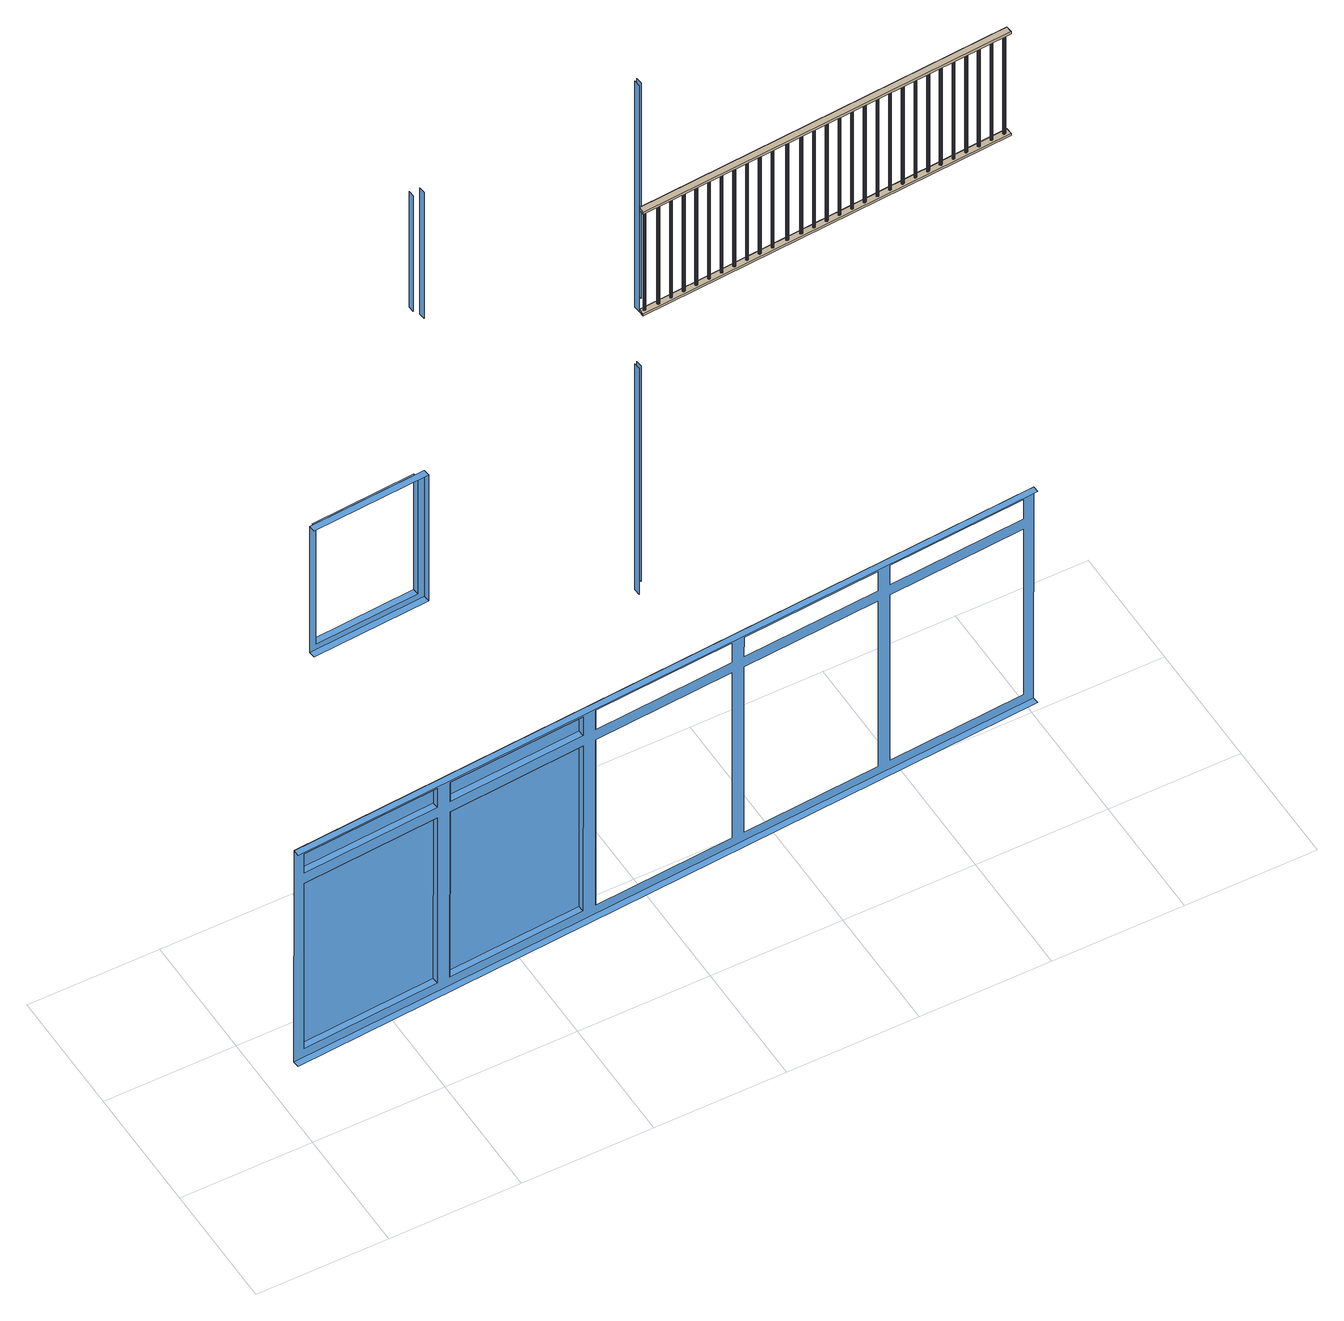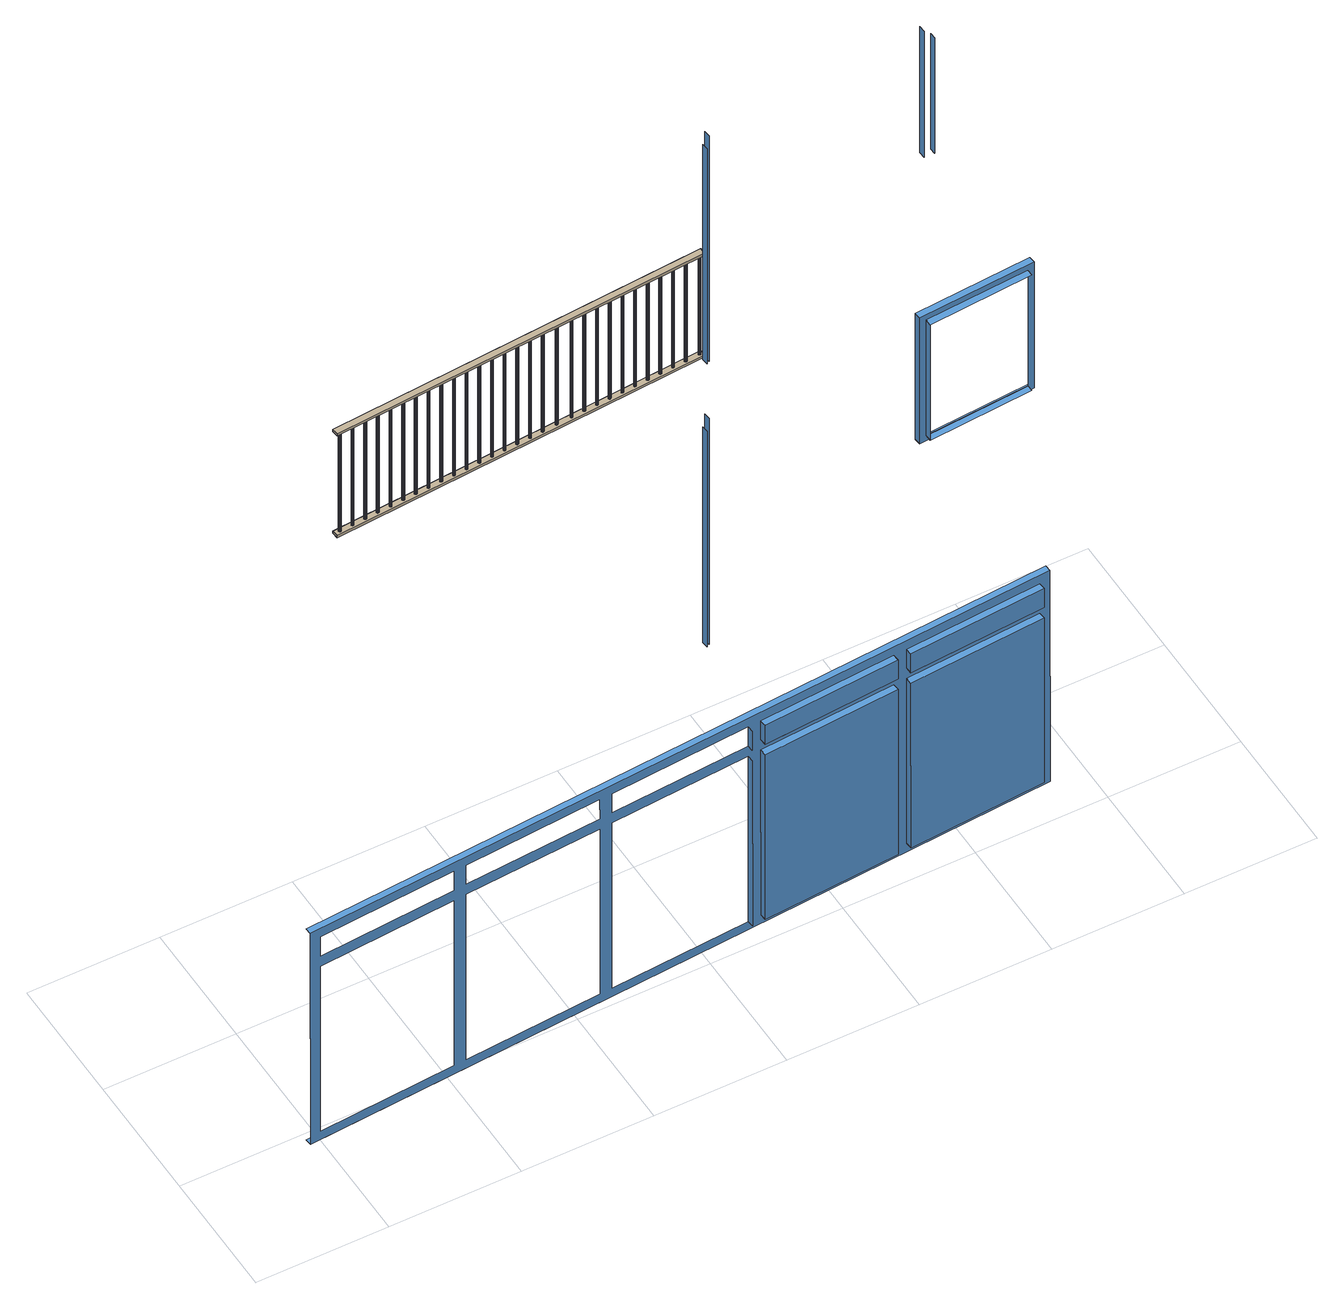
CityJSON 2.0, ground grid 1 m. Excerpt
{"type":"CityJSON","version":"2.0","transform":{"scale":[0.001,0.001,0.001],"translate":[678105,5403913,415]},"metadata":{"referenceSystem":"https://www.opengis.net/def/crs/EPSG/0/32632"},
"CityObjects":{
"building1":{"type":"Building","attributes":{"name":"building","DataAvailable":"Sufficient","opendrive_dynamic":"false","opendrive_name":"building","opendrive_orientation":"none","opendrive_type":"BUILDING","measuredHeight":14.51},"children":["building1-1"],"geometry":[{"type":"MultiSurface","lod":"3","boundaries":[[[0,1,2,3]],[[4,5,6,7]],[[3,2,7,6],[8,9,10,11]],[[12,13,10,9]],[[14,15,8,11]],[[16,17,18,19]],[[20,21,22,23]],[[24,25,26,27]],[[28,29,30,31]],[[16,21,20,17]],[[28,25,24,29]],[[32,33,34,35]],[[15,12,9,8]],[[36,37,38,39]],[[1,4,7,2]],[[21,16,19,22]],[[29,24,27,30]],[[40,41,42,43]],[[44,45,46,47]],[[48,40,43,49]],[[41,50,51,42]],[[52,44,47,53]],[[45,54,55,46]],[[48,50,41,40]],[[45,44,52,54]],[[50,48,49,51]],[[54,52,53,55]],[[56,57,58,59]],[[60,61,62,63]],[[64,65,66,67]],[[68,69,70,71]],[[72,73,74,75]],[[76,77,78,79]],[[80,81,82,83]],[[84,85,86,87]],[[85,84,81,80],[88,89,90,91],[58,92,93,59],[94,95,96,97],[43,42,51,49],[27,26,31,30],[98,99,63,62],[53,47,46,55],[18,23,22,19],[100,101,102,103],[104,105,106,107]]],"semantics":{"surfaces":[{"type":"Window"}],"values":[0,0,0,0,0,0,0,0,0,0,0,0,0,0,0,0,0,0,0,0,0,0,0,0,0,0,0,0,0,0,0,0,0,0,0,0]}}]},
"building1-1":{"type":"BuildingInstallation","attributes":{"@cityeditor:layer":"WallSurface.LoD3","relationToConstruction":"outside"},"parents":["building1"],"geometry":[{"type":"MultiSurface","lod":"3","boundaries":[[[108,109,110,111]],[[112,113,114,115]],[[116,117,118,119]],[[120,121,122,123]],[[124,125,126,127]],[[128,129,130,131]],[[132,133,134,135]],[[136,124,127,137]],[[138,139,140,141]],[[129,142,143,130]],[[144,128,131,145]],[[146,147,148,149]],[[150,151,152,153]],[[154,155,156,157]],[[158,159,160,161]],[[139,162,163,140]],[[162,144,145,163]],[[164,165,166,167]],[[168,112,115,169]],[[170,171,172,173]],[[174,164,167,175]],[[176,174,175,177]],[[178,179,180,181]],[[182,183,184,185]],[[179,186,187,180]],[[188,189,190,191]],[[183,192,193,184]],[[194,195,196,197]],[[198,199,200,201]],[[202,203,204,205]],[[206,207,208,209]],[[203,194,197,204]],[[210,211,212,213]],[[207,214,215,208]],[[216,217,218,219]],[[220,202,205,221]],[[222,188,191,223]],[[189,216,219,190]],[[224,225,226,227]],[[186,228,229,187]],[[230,198,201,231]],[[211,232,233,212]],[[217,234,235,218]],[[236,237,238,239]],[[214,222,223,215]],[[240,241,242,243]],[[244,245,246,247]],[[192,244,247,193]],[[195,248,249,196]],[[250,251,252,253]],[[225,206,209,226]],[[228,182,185,229]],[[254,255,256,257]],[[258,220,221,259]],[[260,261,262,263]],[[199,264,265,200]],[[264,258,259,265]],[[266,267,268,269]],[[69,270,271,272,273]],[[274,275,276,277]],[[278,279,280,281]],[[261,282,283,262]],[[284,254,257,285]],[[164,165,286,287,288,289,290,291,292,293,138,139,162,144,128,129,142,294,136,124,125,295,176,174]],[[171,296,297,172]],[[251,298,299,252]],[[300,301,302,303]],[[234,304,305,235]],[[306,307,308,309]],[[310,311,312,313]],[[314,315,316,317]],[[279,250,253,280]],[[318,319,320,321]],[[304,322,323,305]],[[125,295,324,126]],[[325,326,327,328]],[[241,284,285,242]],[[322,300,303,323]],[[237,116,119,238]],[[307,240,243,308]],[[329,330,331,332]],[[333,334,335,336]],[[330,337,338,331]],[[339,340,341,342]],[[343,344,345,346]],[[337,347,348,338]],[[349,350,351,352]],[[353,354,355,356]],[[357,358,359,360]],[[361,329,332,362]],[[363,364,365,366]],[[354,367,368,355]],[[369,370,371,372]],[[373,374,375,376,377,357,358,378,379,380,381,382,383,384,385,386,387,388,389,390,391,392,393,394]],[[395,396,397,398]],[[399,400,401,402]],[[403,404,405,406]],[[407,363,366,408]],[[396,399,402,397]],[[409,410,411,412]],[[329,330,337,347,343,344,413,353,354,367,274,275,414,415,416,417,418,419,420,421,422,369,370,361]],[[423,424,425,426]],[[427,428,429,430]],[[431,432,433,434]],[[435,336,335,436,437,438,439,440,342,341,441,442,443,444,445,446,447,448,449,450,451,452,453,454]],[[382,383,455,456]],[[457,333,336,435,458]],[[459,460,461,462]],[[350,431,434,351]],[[424,427,430,425]],[[463,423,426,464]],[[428,465,466,429]],[[467,468,437,436]],[[469,470,448,447]],[[471,472,453,452]],[[465,473,474,466]],[[367,274,277,368]],[[475,476,450,449]],[[477,478,479,480]],[[481,482,483,484]],[[404,485,486,405]],[[487,488,489,443,442]],[[490,491,492,493]],[[476,494,451,450]],[[495,469,447,446]],[[496,490,493,497]],[[498,499,500,501]],[[502,503,504,505]],[[506,463,464,507]],[[491,508,509,492]],[[510,506,507,511]],[[415,416,512,513]],[[419,420,514,515]],[[414,415,513,516]],[[418,419,515,517]],[[499,518,519,500]],[[494,471,452,451]],[[520,477,480,521]],[[275,414,516,276]],[[522,510,511,523]],[[524,525,526,527]],[[528,529,530,531]],[[470,475,449,448]],[[532,533,534,535]],[[485,536,537,486]],[[422,369,372,538]],[[468,539,438,437]],[[540,541,542,543,544,545,546,547,548,549,550,551,552,553,554,555,556,557,558,559,560,561,562,563]],[[539,564,439,438]],[[344,413,565,345]],[[566,457,458,435,454]],[[564,567,440,439]],[[568,569,556,555]],[[364,395,398,365]],[[570,403,406,571]],[[370,361,362,371]],[[572,573,574,575]],[[473,496,497,474]],[[334,467,436,335]],[[416,417,576,512]],[[432,407,408,433]],[[488,577,444,443,489]],[[508,502,505,509]],[[578,579,580,581]],[[513,516,276,277,368,355,356,565,345,346,348,338,331,332,362,371,372,538,582,514,515,517,576,512]],[[534,535,479,480,521,519,500,501,504,505,509,492,493,497,474,466,429,430,425,426,464,507,511,523]],[[410,570,571,411]],[[536,349,352,537]],[[460,409,412,461]],[[583,584,585,586]],[[533,522,523,534]],[[518,520,521,519]],[[482,459,462,483]],[[503,498,501,504]],[[478,532,535,479]],[[380,381,587,588]],[[589,590,591,592,593,594,595,596,597,598,599,600,601,602,603,568,569,604,605,606,607,608,609,610]],[[527,611,612,613,614,615,530,531,616,617,618,619,620,621,622,623,624,625,626,627,628,574,575,526]],[[629,455,456,587,588,630,631,359,360,632,633,634,635,636,637,638,639,640,641,642,643,644,645,646]],[[398,365,366,408,433,434,351,352,537,486,405,406,571,411,412,461,462,483,484,585,586,401,402,397]],[[271,267,266,69,270]],[[232,230,231,233]],[[245,647,648,246]],[[159,649,650,160]],[[649,651,652,650]],[[653,654,655,656]],[[113,657,658,114]],[[659,660,661,662]],[[663,146,149,664]],[[155,653,656,156]],[[651,108,111,652]],[[133,665,666,134]],[[315,667,668,316]],[[669,670,671,672,673,674,675,676,677,678,679,680,681,682,683,684,685,686,687,688,689,690,691,692]],[[298,318,321,299]],[[151,168,169,152]],[[117,260,263,118]],[[693,694,695,696]],[[296,278,281,297]],[[665,150,153,666]],[[311,170,173,312]],[[697,698,699,700]],[[667,659,662,668]],[[701,702,703,704]],[[109,663,664,110]],[[660,310,313,661]],[[282,314,317,283]],[[657,158,161,658]],[[685,686,705,706]],[[671,672,707,708]],[[709,710,711,712]],[[684,685,706,713]],[[692,669,714,715]],[[716,717,718,719]],[[720,721,722,723]],[[689,690,724,725]],[[717,726,727,718]],[[728,701,704,729]],[[730,731,732,733]],[[734,735,736,737]],[[738,739,740,741]],[[739,742,743,740]],[[744,745,746,747]],[[669,670,748,714]],[[216,217,234,304,322,300,301,306,307,240,241,284,254,255,325,326,224,225,206,207,214,222,188,189]],[[749,750,751,752]],[[753,744,747,754]],[[755,756,757,758]],[[759,753,754,760]],[[678,679,761,762]],[[731,738,741,732]],[[763,764,765,766]],[[683,684,713,767]],[[756,759,760,757]],[[674,675,768,769]],[[691,692,715,770]],[[679,680,771,761]],[[680,681,772,771]],[[677,678,762,773]],[[735,774,775,736]],[[776,777,778,779]],[[688,689,725,780]],[[686,687,781,705]],[[687,688,780,781]],[[673,674,769,782]],[[690,691,770,724]],[[672,673,782,707]],[[774,783,784,775]],[[676,677,773,785]],[[681,682,786,772]],[[670,671,708,748]],[[675,676,785,768]],[[651,108,109,663,146,147,154,155,653,654,120,121,132,133,665,150,151,168,112,113,657,158,159,649]],[[745,787,788,746]],[[682,683,767,786]],[[789,790,791,792]],[[793,794,795,796]],[[293,138,141,797]],[[147,154,157,148]],[[798,799,800,801]],[[802,803,804,805]],[[806,693,696,807]],[[808,809,810,811]],[[121,132,135,122]],[[286,287,812,813]],[[814,815,816,817]],[[818,819,820,821]],[[822,823,824,825]],[[819,802,805,820]],[[288,289,826,827]],[[290,291,828,829]],[[790,830,831,791]],[[832,793,796,833]],[[809,806,807,810]],[[834,835,836,837]],[[292,293,797,838]],[[756,759,753,744,745,787,734,735,774,783,749,750,839,840,841,709,710,842,716,717,726,763,764,755]],[[830,843,844,831]],[[287,288,827,812]],[[803,798,801,804]],[[845,776,779,846]],[[846,779,778,847,848,849,850,733,732,741,740,743,851,729,704,703,852,853,854,855,856,857,723,722]],[[858,859,860,861]],[[742,862,851,743]],[[863,864,855,854]],[[865,818,821,866]],[[864,867,856,855]],[[799,868,869,800]],[[698,870,871,699]],[[872,873,874,875]],[[876,877,853,852]],[[878,879,880,881]],[[702,876,852,703]],[[882,865,866,883]],[[884,878,881,885]],[[879,886,887,880]],[[888,720,723,857]],[[889,890,891,892]],[[823,893,894,824]],[[895,896,848,847]],[[783,749,752,784]],[[840,841,897,898]],[[777,895,847,778]],[[899,730,733,850]],[[900,899,850,849]],[[890,901,902,891]],[[726,763,766,727]],[[841,709,712,897]],[[839,840,898,903]],[[750,839,903,751]],[[787,734,737,788]],[[896,900,849,848]],[[867,888,857,856]],[[904,872,875,905]],[[906,882,883,907]],[[842,716,719,908]],[[710,842,908,711]],[[764,755,758,765]],[[647,210,213,648]],[[326,224,227,327]],[[316,668,662,661,313,312,173,172,297,281,280,253,252,299,321,320,239,238,119,118,263,262,283,317]],[[255,325,328,256]],[[319,236,239,320]],[[301,306,309,302]],[[248,178,181,249]],[[909,910,911,912]],[[911,912,578,581]],[[721,845,846,722]],[[877,863,854,853]],[[868,884,885,869]],[[913,914,915,916]],[[893,917,918,894]],[[295,176,177,324]],[[294,136,137,919]],[[291,292,838,828]],[[794,808,811,795]],[[920,822,825,921]],[[654,120,123,655]],[[917,789,792,918]],[[843,832,833,844]],[[815,834,837,816]],[[835,920,921,836]],[[315,667,659,660,310,311,170,171,296,278,279,250,251,298,318,319,236,237,116,117,260,261,282,314]],[[165,286,813,166]],[[694,697,700,695]],[[289,290,829,826]],[[142,294,919,143]],[[886,858,861,887]],[[859,889,892,860]],[[901,904,905,902]],[[862,728,729,851]],[[870,814,817,871]],[[873,913,916,874]],[[914,906,907,915]],[[922,923,924,925]],[[926,927,928,929]],[[930,931,932,933]],[[934,935,936,937]],[[938,939,940,941]],[[939,942,943,940]],[[944,945,946,947]],[[948,949,950,951]],[[935,952,953,936]],[[945,954,955,946]],[[956,934,937,957]],[[958,959,960,961]],[[962,963,964,965]],[[954,966,967,955]],[[959,968,969,960]],[[968,970,971,969]],[[931,972,973,932]],[[974,956,957,975]],[[976,958,961,977]],[[949,922,925,950]],[[970,978,979,971]],[[980,981,982,983]],[[923,962,965,924]],[[927,948,951,928]],[[984,985,986,987]],[[988,944,947,989]],[[990,980,983,991]],[[992,993,994,995]],[[996,997,998,999]],[[1000,1001,1002,1003,1004,1005,1006,1007,1008,1009,1010,1011,1012,1013,1014,987,986,1015,1016,1017,1018,1019,1020,1021]],[[1022,1023,1019,1018]],[[985,1024,1015,986]],[[966,938,941,967]],[[1025,974,975,1026]],[[952,988,989,953]],[[1027,996,999,1028]],[[972,976,977,973]],[[981,930,933,982]],[[1029,926,929,1030]],[[942,1029,1030,943]],[[963,1031,1032,964]],[[1031,1025,1026,1032]],[[266,69,273,269]],[[268,267,271,272]],[[273,269,268,272]],[[1033,1034,1012,1011]],[[1035,1036,1037,1038]],[[993,1039,1040,994]],[[1041,1042,1005,1004]],[[1023,1043,1020,1019]],[[1044,1045,1010,1009]],[[1046,1047,1008,1007]],[[1048,1049,1050,1051,1052,1053,1054,1055,1056,1057,1058,1059,1060,1061,1062,1063,1064,1065,1066,1067,1068,1069,1070,1071]],[[1072,1073,1000,1021]],[[1074,1027,1028,1075]],[[1034,1076,1013,1012]],[[978,1077,1078,979]],[[1079,992,995,1080]],[[997,990,991,998]],[[1045,1033,1011,1010]],[[1081,984,987,1014]],[[1036,1074,1075,1037]],[[1024,1082,1016,1015]],[[1039,1035,1038,1040]],[[1083,1079,1080,1084]],[[1077,1083,1084,1078]],[[1068,1069,1085,1086]],[[1048,1049,1087,1088]],[[1063,1064,1089,1090]],[[1091,1092,1093,1094]],[[1095,1096,1097,1098]],[[1099,1100,1101,1102]],[[1060,1061,1103,1104]],[[1067,1068,1086,1105]],[[1062,1063,1090,1106]],[[1059,1060,1104,1107]],[[1108,1109,1110,1111]],[[1112,1113,1114,1115]],[[1082,1116,1017,1016]],[[1117,1118,1119,1120]],[[1058,1059,1107,1121]],[[1122,1123,1124,1125]],[[1066,1067,1105,1126]],[[1061,1062,1106,1103]],[[1127,1128,1129,1130]],[[1070,1071,1131,1132]],[[1071,1048,1088,1131]],[[1133,1112,1115,1134]],[[1135,1046,1007,1006]],[[1136,1137,1138,1139,1140,1141,1142,1143,1144,1145,1146,1147,1148,1149,1150,1151,1152,1153,1154,1155,1156,1157,1158,1159]],[[1113,1160,1161,1114]],[[1100,1162,1163,1101]],[[1109,1164,1165,1110]],[[1166,1091,1094,1167]],[[1164,1168,1169,1165]],[[1076,1081,1014,1013]],[[1162,1170,1171,1163]],[[1170,1095,1098,1171]],[[1128,1133,1134,1129]],[[1123,1172,1173,1124]],[[1174,1175,1003,1002]],[[1116,1022,1018,1017]],[[1073,1176,1001,1000]],[[1177,1178,1179,1180,1181,1182,1183,1184,1185,1186,1187,1188,1189,1190,1191,1192,1193,1194,1195,1196,1197,1198,1199,1200]],[[1096,1166,1167,1097]],[[1047,1044,1009,1008]],[[1175,1041,1004,1003]],[[1042,1135,1006,1005]],[[1176,1174,1002,1001]],[[1043,1072,1021,1020]],[[1172,1127,1130,1173]],[[1160,1099,1102,1161]],[[1201,1202,1203,1204]],[[1205,1206,1207,1208]],[[1209,1210,1211,1212]],[[1144,1145,1213,1214]],[[1141,1142,1215,1216]],[[1217,1218,1219,1220]],[[1221,1222,1223,1224]],[[1147,1148,1225,1226]],[[1149,1150,1227,1228]],[[1206,1209,1212,1207]],[[1229,1230,1231,1232]],[[1233,1229,1232,1234]],[[1159,1136,1235,1236]],[[1237,1238,1239,1240]],[[1241,1242,1243,1244]],[[1139,1140,1245,1246]],[[1053,1054,1247,1248]],[[1249,1250,1251,1252]],[[1253,1254,1255,1256]],[[1148,1149,1228,1225]],[[1168,1117,1120,1169]],[[1073,1176,1174,1175,1041,1042,1135,1046,1047,1044,1045,1033,1034,1076,1081,984,985,1024,1082,1116,1022,1023,1043,1072]],[[1069,1070,1132,1085]],[[1242,1257,1258,1243]],[[1049,1050,1259,1087]],[[1065,1066,1126,1260]],[[1064,1065,1260,1089]],[[1261,1262,1263,1264]],[[1055,1056,1265,1266]],[[1267,1268,1269,1270]],[[1057,1058,1121,1271]],[[1118,1122,1125,1119]],[[1054,1055,1266,1247]],[[1051,1052,1272,1273]],[[1274,1275,1276,1277,1278,1279,1280,1281,1282,1283,1284,1285,1286,1287,1288,1289,1290,1291,1292,1293,1294,1295,1296,1297]],[[1092,1108,1111,1093]],[[1298,1267,1270,1299]],[[1056,1057,1271,1265]],[[1050,1051,1273,1259]],[[1230,1300,1301,1231]],[[1154,1155,1302,1303]],[[1304,1298,1299,1305]],[[1218,1249,1252,1219]],[[1262,1306,1307,1263]],[[1156,1157,1308,1309]],[[1257,1304,1305,1258]],[[1052,1053,1248,1272]],[[1153,1154,1303,1310]],[[1268,1311,1312,1269]],[[1306,1313,1314,1307]],[[1250,1233,1234,1251]],[[1311,1261,1264,1312]],[[1157,1158,1315,1308]],[[1155,1156,1309,1302]],[[1313,1205,1208,1314]],[[1300,1241,1244,1301]],[[1210,1217,1220,1211]],[[1142,1143,1316,1215]],[[1254,1317,1318,1255]],[[1158,1159,1236,1315]],[[1317,1319,1320,1318]],[[1146,1147,1226,1321]],[[1140,1141,1216,1245]],[[1136,1137,1322,1235]],[[1323,1221,1224,1324]],[[1138,1139,1246,1325]],[[1202,1326,1327,1203]],[[1328,1329,1330,1331]],[[1151,1152,1332,1333]],[[1238,1334,1335,1239]],[[1239,1335,1336,1337,1338,1339,1340,1341,1342,1343,1344,1324,1224,1223,1204,1203,1327,1256,1255,1318,1320,1331,1330,1240]],[[1326,1253,1256,1327]],[[1152,1153,1310,1332]],[[1137,1138,1325,1322]],[[1150,1151,1333,1227]],[[1145,1146,1321,1213]],[[1285,1286,1345,1346]],[[1347,1348,1339,1338]],[[1287,1288,1349,1350]],[[1283,1284,1351,1352]],[[1348,1353,1340,1339]],[[1354,1355,1337,1336]],[[1286,1287,1350,1345]],[[1353,1356,1341,1340]],[[1355,1347,1338,1337]],[[1291,1292,1357,1358]],[[1319,1328,1331,1320]],[[1279,1280,1359,1360]],[[1290,1291,1358,1361]],[[1143,1144,1214,1316]],[[1294,1295,1362,1363]],[[1296,1297,1364,1365]],[[1288,1289,1366,1349]],[[1367,1368,1344,1343]],[[1293,1294,1363,1369]],[[1289,1290,1361,1366]],[[1222,1201,1204,1223]],[[1292,1293,1369,1357]],[[1297,1274,1370,1364]],[[1368,1323,1324,1344]],[[1329,1237,1240,1330]],[[1192,1193,1371,1372]],[[1280,1281,1373,1359]],[[1356,1374,1342,1341]],[[1197,1198,1375,1376]],[[1186,1187,1377,1378]],[[1277,1278,1379,1380]],[[1284,1285,1346,1351]],[[1200,1177,1381,1382]],[[1177,1178,1383,1381]],[[968,970,978,1077,1083,1079,992,993,1039,1035,1036,1074,1027,996,997,990,980,981,930,931,972,976,958,959]],[[1276,1277,1380,1384]],[[1275,1276,1384,1385]],[[1295,1296,1365,1362]],[[1374,1367,1343,1342]],[[1193,1194,1386,1371]],[[1179,1180,1387,1388]],[[1334,1354,1336,1335]],[[1274,1275,1385,1370]],[[1196,1197,1376,1389]],[[1188,1189,1390,1391]],[[1195,1196,1389,1392]],[[1194,1195,1392,1386]],[[1281,1282,1393,1373]],[[1191,1192,1372,1394]],[[1199,1200,1382,1395]],[[1185,1186,1378,1396]],[[1182,1183,1397,1398]],[[1187,1188,1391,1377]],[[1278,1279,1360,1379]],[[1181,1182,1398,1399]],[[1198,1199,1395,1375]],[[1189,1190,1400,1390]],[[1282,1283,1352,1393]],[[1190,1191,1394,1400]],[[1183,1184,1401,1397]],[[1180,1181,1399,1387]],[[1184,1185,1396,1401]],[[1170,1095,1096,1166,1091,1092,1108,1109,1164,1168,1117,1118,1122,1123,1172,1127,1128,1133,1112,1113,1160,1099,1100,1162]],[[1178,1179,1388,1383]],[[420,421,582,514]],[[417,418,517,576]],[[421,422,538,582]],[[577,1402,445,444]],[[472,566,454,453]],[[567,339,342,440]],[[340,1403,441,341]],[[1403,487,442,441]],[[413,353,356,565]],[[389,390,641,642]],[[377,357,360,632]],[[374,375,634,635]],[[605,606,559,558]],[[383,384,629,455]],[[386,387,644,645]],[[358,378,631,359]],[[392,393,638,639]],[[381,382,456,587]],[[910,580,581,911]],[[496,490,491,508,502,503,498,499,518,520,477,478,532,533,522,510,506,463,423,424,427,428,465,473]],[[1404,1405,622,623]],[[1406,1407,620,621]],[[1408,1404,623,624]],[[388,389,642,643]],[[595,596,547,546]],[[1409,1410,625,626]],[[1411,1409,626,627]],[[573,1412,628,574]],[[1407,1413,619,620]],[[1405,1406,621,622]],[[1412,1411,627,628]],[[1410,1408,624,625]],[[598,599,550,549]],[[607,608,561,560]],[[569,604,557,556]],[[1414,1415,613,614]],[[608,609,562,561]],[[600,601,1416,552,551]],[[1417,524,527,611]],[[593,594,545,544]],[[610,589,1418,540,563]],[[1413,1419,618,619]],[[603,568,555,554]],[[601,602,553,552,1416]],[[1420,1421,616,617]],[[604,605,558,557]],[[599,600,551,550]],[[1422,1414,614,615]],[[525,572,575,526]],[[1423,1417,611,612]],[[529,1422,615,530]],[[1421,528,531,616]],[[1419,1420,617,618]],[[1415,1423,612,613]],[[596,597,548,547]],[[378,379,630,631]],[[384,385,646,629]],[[589,590,541,540,1418]],[[602,603,554,553]],[[387,388,643,644]],[[400,583,586,401]],[[376,377,632,633]],[[373,374,635,636]],[[394,373,636,637]],[[379,380,588,630]],[[606,607,560,559]],[[393,394,637,638]],[[390,391,640,641]],[[591,592,543,542]],[[597,598,549,548]],[[375,376,633,634]],[[594,595,546,545]],[[391,392,639,640]],[[584,481,484,585]],[[1402,495,446,445]],[[609,610,563,562]],[[590,591,542,541]],[[385,386,645,646]],[[592,593,544,543]],[[347,343,346,348]],[[1406,1407,1413,1419,1420,1421,528,529,1422,1414,1415,1423,1417,524,525,572,573,1412,1411,1409,1410,1408,1404,1405]],[[909,579,578,912]],[[1424,1425,1426,1427]],[[1428,1429,1430,1431]],[[1425,1432,1433,1426]],[[1434,1428,1431,1435]],[[1436,1437,1438,1439]],[[1432,1440,1441,1433]],[[1442,1443,1444,1445]],[[1443,1424,1427,1444]],[[1446,1447,1448,1449]],[[1450,1451,1452,1453]],[[1454,1442,1445,1455]],[[1456,1457,1458,1459]],[[1460,1461,1462,1463]],[[1451,1436,1439,1452]],[[1461,1446,1449,1462]],[[1464,1434,1435,1465]],[[1437,1466,1467,1438]],[[1429,1450,1453,1430]],[[1466,1468,1469,1467]],[[1457,1454,1455,1458]],[[1470,1456,1459,1471]],[[1468,1470,1471,1469]],[[1440,1460,1463,1441]],[[1447,1464,1465,1448]],[[1472,1473,1474,1475]],[[1476,1477,1478,1479]],[[1480,1481,1482,1483]],[[1484,1485,1486,1487]],[[1488,1489,1490,1491]],[[1492,1493,1494,1495]],[[1481,1484,1487,1482]],[[1496,1497,1498,1499]],[[1473,1500,1501,1474]],[[1477,1496,1499,1478]],[[1502,1503,1504,1505]],[[1497,1506,1507,1498]],[[1508,1509,1510,1511]],[[1512,1508,1511,1513]],[[1514,1502,1505,1515]],[[1503,1476,1479,1504]],[[1509,1472,1475,1510]],[[1506,1480,1483,1507]],[[1485,1512,1513,1486]],[[1489,1514,1515,1490]],[[1516,1488,1491,1517]],[[1493,1518,1519,1494]],[[1500,1492,1495,1501]],[[1518,1516,1517,1519]]]}]}
},
"vertices":[
[388,648,4714],[1286,711,4714],[1282,761,4714],[384,698,4714],[1286,711,5914],[388,648,5914],[384,698,5914],[1282,761,5914],[1232,757,5864],[1232,757,4764],[434,701,4764],[434,701,5864],[1229,807,4764],[431,751,4764],[431,751,5864],[1229,807,5864],[1381,818,971],[333,743,970],[337,693,970],[1384,768,971],[334,743,2540],[1382,818,2541],[1385,768,2541],[338,693,2540],[1382,818,2641],[335,743,2640],[338,693,2640],[1385,768,2641],[335,743,2820],[1382,818,2821],[1386,768,2821],[338,693,2820],[1195,805,8574],[1195,805,7474],[1198,755,7474],[1198,755,8574],[1252,708,7424],[1252,708,8624],[1248,758,8624],[1248,758,7424],[1480,825,971],[1481,825,2541],[1485,775,2541],[1484,775,971],[1482,825,2641],[1482,825,2821],[1485,775,2821],[1485,775,2641],[2528,901,972],[2531,851,972],[2529,901,2542],[2532,851,2542],[2529,901,2642],[2532,851,2642],[2529,901,2822],[2533,851,2822],[2627,908,972],[2629,908,2542],[2632,858,2542],[2631,858,972],[2629,908,2642],[2629,908,2822],[2632,858,2822],[2632,858,2642],[2942,830,5941],[2942,830,3791],[2938,880,3791],[2938,880,5941],[2942,830,8634],[2942,830,6484],[2939,880,6484],[2939,880,8634],[2985,933,3841],[2985,933,5891],[2988,884,5891],[2988,884,3841],[2985,933,6534],[2985,933,8584],[2989,884,8584],[2989,884,6534],[6073,1105,895],[257,687,890],[261,637,890],[6077,1055,895],[259,687,2900],[6075,1105,2905],[6078,1056,2905],[262,637,2900],[4848,1017,2824],[4848,1017,2644],[3800,942,2643],[3801,942,2823],[3701,935,2543],[3699,935,973],[4947,1024,2544],[5995,1100,2545],[5994,1100,974],[4946,1024,974],[3701,935,2823],[3701,935,2643],[5995,1100,2825],[5995,1100,2645],[4947,1024,2644],[4948,1024,2824],[3800,942,2543],[4848,1017,2544],[4847,1017,974],[3799,942,973],
[4593,921,6503],[4594,919,6503],[4594,919,7452],[4593,921,7452],[4601,933,6503],[4598,933,6503],[4598,933,7452],[4601,933,7452],[4801,930,6503],[4804,930,6503],[4804,930,7460],[4801,930,7460],[4609,920,6503],[4610,923,6503],[4610,923,7452],[4609,920,7452],[4299,911,6503],[4297,910,6503],[4297,910,7452],[4299,911,7452],[4309,908,6503],[4308,909,6503],[4308,909,7452],[4309,908,7452],[4610,925,6503],[4609,927,6503],[4609,927,7452],[4610,925,7452],[4301,912,6503],[4301,912,7452],[4310,899,6503],[4311,901,6503],[4311,901,7452],[4310,899,7452],[4306,911,6503],[4306,911,7452],[4310,906,6503],[4310,906,7452],[4597,916,6503],[4600,916,6503],[4600,916,7452],[4597,916,7452],[4607,931,6503],[4605,932,6503],[4605,932,7452],[4607,931,7452],[4602,916,6503],[4604,916,6503],[4604,916,7452],[4602,916,7452],[4595,930,6503],[4593,928,6503],[4593,928,7452],[4595,930,7452],[4311,903,6503],[4311,903,7452],[4293,902,6503],[4294,900,6503],[4294,900,7452],[4293,902,7452],[4603,933,6503],[4603,933,7452],[4800,947,6503],[4798,947,6503],[4798,947,7460],[4800,947,7460],[4293,904,6503],[4293,904,7452],[4294,907,6503],[4294,907,7452],[4194,897,6503],[4193,895,6503],[4193,895,7452],[4194,897,7452],[4196,889,6503],[4198,888,6503],[4198,888,7452],[4196,889,7452],[4194,893,6503],[4194,893,7452],[4709,928,6503],[4710,930,6503],[4710,930,7452],[4709,928,7452],[4201,887,6503],[4201,887,7452],[4197,903,6503],[4196,901,6503],[4196,901,7452],[4197,903,7452],[4211,898,6503],[4209,901,6503],[4209,901,7452],[4211,898,7452],[4202,904,6503],[4199,904,6503],[4199,904,7452],[4202,904,7452],[4702,923,6503],[4704,923,6503],[4704,923,7452],[4702,923,7452],[4209,890,6503],[4210,892,6503],[4210,892,7452],[4209,890,7452],[4706,924,6503],[4706,924,7452],[4710,932,6503],[4709,934,6503],[4709,934,7452],[4710,932,7452],[4204,904,6503],[4204,904,7452],[4708,926,6503],[4708,926,7452],[4697,924,6503],[4699,923,6503],[4699,923,7452],[4697,924,7452],[4195,891,6503],[4195,891,7452],[4211,896,6503],[4211,896,7452],[4211,894,6503],[4211,894,7452],[4708,936,6503],[4708,936,7452],[4797,931,6503],[4799,930,6503],[4799,930,7460],[4797,931,7460],[4694,937,6503],[4693,935,6503],[4693,935,7452],[4694,937,7452],[4203,887,6503],[4205,887,6503],[4205,887,7452],[4203,887,7452],[4194,899,6503],[4194,899,7452],[4792,940,6503],[4792,938,6503],[4792,938,7460],[4792,940,7460],[4692,931,6503],[4693,929,6503],[4693,929,7452],[4692,931,7452],[4206,904,6503],[4206,904,7452],[4806,931,6503],[4807,933,6503],[4807,933,7460],[4806,931,7460],[4208,902,6503],[4208,902,7452],[2946,780,6484],[5838,988,6484],[5838,988,6505],[2946,780,6505],[2976,833,6484],[5835,1038,6484],[5835,1038,6505],[2942,830,6505],[5690,1007,6503],[5690,1005,6503],[5690,1005,7452],[5690,1007,7452],[4794,944,6503],[4793,942,6503],[4793,942,7460],[4794,944,7460],[4809,935,6503],[4809,935,7460],[4692,933,6503],[4692,933,7452],[4295,898,6503],[4296,896,6503],[4298,895,6503],[4300,894,6503],[4303,894,6503],[4305,894,6503],[4307,896,6503],[4309,897,6503],[4304,911,6503],[4295,909,6503],[4796,946,6503],[4796,946,7460],[4792,936,6503],[4792,936,7460],[4703,940,6503],[4700,940,6503],[4700,940,7452],[4703,940,7452],[4707,938,6503],[4707,938,7452],[4698,940,6503],[4696,939,6503],[4696,939,7452],[4698,940,7452],[4804,947,6503],[4802,947,6503],[4802,947,7460],[4804,947,7460],[4809,937,6503],[4809,939,6503],[4809,939,7460],[4809,937,7460],[4793,934,6503],[4795,932,6503],[4795,932,7460],[4793,934,7460],[4705,939,6503],[4705,939,7452],[4295,909,7452],[4694,927,6503],[4695,925,6503],[4695,925,7452],[4694,927,7452],[5707,1004,6503],[5707,1006,6503],[5707,1006,7452],[5707,1004,7452],[5790,1007,6503],[5791,1005,6503],[5791,1005,7458],[5790,1007,7458],[5706,1008,6503],[5706,1008,7452],[5803,1003,6503],[5805,1005,6503],[5805,1005,7458],[5803,1003,7458],[5702,1011,6503],[5700,1012,6503],[5700,1012,7452],[5702,1011,7452],[5704,1010,6503],[5704,1010,7452],[5598,1005,6503],[5596,1004,6503],[5596,1004,7452],[5598,1005,7452],[5695,1011,6503],[5693,1010,6503],[5693,1010,7452],[5695,1011,7452],[5298,966,6503],[5300,966,6503],[5300,966,7452],[5298,966,7452],[5707,1002,6503],[5707,1002,7452],[5590,998,6503],[5590,995,6503],[5590,995,7452],[5590,998,7452],[5692,1009,6503],[5692,1009,7452],[5705,997,6503],[5706,999,6503],[5706,999,7452],[5705,997,7452],[5291,974,6503],[5291,972,6503],[5292,970,6503],[5294,968,6503],[5296,967,6503],[5302,966,6503],[5304,967,6503],[5306,969,6503],[5307,971,6503],[5308,973,6503],[5308,975,6503],[5308,977,6503],[5307,979,6503],[5305,981,6503],[5303,982,6503],[5301,983,6503],[5299,983,6503],[5296,983,6503],[5294,982,6503],[5293,980,6503],[5291,978,6503],[5291,976,6503],[5590,993,6503],[5591,991,6503],[5591,991,7452],[5590,993,7452],[5593,989,6503],[5595,988,6503],[5595,988,7452],[5593,989,7452],[5606,1001,6503],[5604,1003,6503],[5604,1003,7452],[5606,1001,7452],[5591,1000,6503],[5591,1000,7452],[5607,994,6503],[5607,997,6503],[5607,997,7452],[5607,994,7452],[5698,1012,6503],[5690,1003,6503],[5690,1000,6503],[5691,998,6503],[5693,997,6503],[5694,995,6503],[5697,995,6503],[5699,994,6503],[5701,995,6503],[5703,996,6503],[5199,976,6503],[5197,976,6503],[5197,976,7452],[5199,976,7452],[5195,975,6503],[5193,973,6503],[5193,973,7452],[5195,975,7452],[5594,1003,6503],[5592,1002,6503],[5592,1002,7452],[5594,1003,7452],[5789,1010,7458],[5792,1004,7458],[5794,1002,7458],[5796,1002,7458],[5799,1002,7458],[5801,1002,7458],[5806,1007,7458],[5807,1009,7458],[5807,1011,7458],[5806,1013,7458],[5805,1015,7458],[5804,1017,7458],[5802,1018,7458],[5800,1019,7458],[5797,1019,7458],[5795,1019,7458],[5793,1018,7458],[5791,1016,7458],[5790,1014,7458],[5789,1012,7458],[5308,975,7452],[5308,973,7452],[5789,1010,6503],[5789,1010,7452],[5605,990,6503],[5607,992,6503],[5607,992,7452],[5605,990,7452],[5201,976,6503],[5201,976,7452],[5192,971,6503],[5192,971,7452],[5792,1004,6503],[5794,1002,6503],[5802,1018,6503],[5800,1019,6503],[5791,1016,6503],[5790,1014,6503],[5191,969,6503],[5191,969,7452],[5797,1019,6503],[5795,1019,6503],[5208,963,6503],[5208,966,6503],[5208,966,7452],[5208,963,7452],[5601,988,6503],[5604,989,6503],[5604,989,7452],[5601,988,7452],[5602,1004,6503],[5602,1004,7452],[5807,1009,6503],[5807,1011,6503],[5807,1011,7452],[5191,964,6503],[5192,962,6503],[5192,962,7452],[5191,964,7452],[5793,1018,6503],[5804,1017,6503],[5191,967,6503],[5191,967,7452],[5200,959,6503],[5203,959,6503],[5203,959,7452],[5200,959,7452],[5196,959,6503],[5198,959,6503],[5198,959,7452],[5196,959,7452],[5203,975,6503],[5203,975,7452],[5194,961,6503],[5194,961,7452],[5205,974,6503],[5205,974,7452],[5691,998,7452],[5690,1000,7452],[5699,994,7452],[5697,995,7452],[5690,1003,7452],[5694,995,7452],[5205,960,6503],[5205,960,7452],[5206,962,6503],[5206,962,7452],[5207,972,6503],[5207,972,7452],[5391,979,6503],[5392,977,6503],[5392,977,7452],[5391,979,7452],[5398,990,6503],[5396,990,6503],[5396,990,7452],[5398,990,7452],[5208,968,6503],[5208,970,6503],[5208,970,7452],[5208,968,7452],[5600,1005,6503],[5600,1005,7452],[5703,996,7452],[5796,1002,6503],[5508,989,7460],[5507,992,7460],[5506,994,7460],[5505,995,7460],[5503,997,7460],[5501,997,7460],[5498,998,7460],[5496,997,7460],[5494,996,7460],[5492,995,7460],[5491,993,7460],[5490,991,7460],[5490,988,7460],[5491,986,7460],[5492,984,7460],[5493,982,7460],[5495,981,7460],[5497,980,7460],[5499,980,7460],[5502,981,7460],[5504,982,7460],[5505,983,7460],[5507,985,7460],[5507,987,7460],[5799,1002,6503],[5698,1012,7452],[5789,1012,6503],[5801,1002,6503],[5493,982,6503],[5495,981,6503],[5607,999,6503],[5607,999,7452],[5393,975,6503],[5395,974,6503],[5395,974,7452],[5393,975,7452],[5693,997,7452],[5806,1013,6503],[5838,988,7473],[5838,988,7452],[5835,1038,7452],[5835,1038,7473],[5701,995,7452],[5597,987,6503],[5599,987,6503],[5599,987,7452],[5597,987,7452],[5307,971,7452],[5306,969,7452],[5508,989,6503],[5507,992,6503],[5506,994,6503],[5505,995,6503],[5503,997,6503],[5501,997,6503],[5498,998,6503],[5496,997,6503],[5494,996,6503],[5492,995,6503],[5491,993,6503],[5490,991,6503],[5490,988,6503],[5491,986,6503],[5492,984,6503],[5497,980,6503],[5499,980,6503],[5502,981,6503],[5504,982,6503],[5505,983,6503],[5507,985,6503],[5507,987,6503],[5390,981,7452],[5390,983,7452],[5391,986,7452],[5392,987,7452],[5394,989,7452],[5401,990,7452],[5403,990,7452],[5405,988,7452],[5406,987,7452],[5407,985,7452],[5408,982,7452],[5408,980,7452],[5407,978,7452],[5406,976,7452],[5404,974,7452],[5402,973,7452],[5400,973,7452],[5397,973,7452],[5308,977,7452],[5304,967,7452],[5302,966,7452],[5296,967,7452],[5294,968,7452],[5292,970,7452],[5291,972,7452],[5291,974,7452],[5291,976,7452],[5291,978,7452],[5293,980,7452],[5294,982,7452],[5296,983,7452],[5299,983,7452],[5301,983,7452],[5303,982,7452],[5305,981,7452],[5307,979,7452],[4207,888,6503],[4207,888,7452],[4593,926,6503],[4593,926,7452],[4592,924,6503],[4592,924,7452],[4606,917,6503],[4608,919,6503],[4608,919,7452],[4606,917,7452],[4596,932,6503],[4596,932,7452],[4808,944,6503],[4806,945,6503],[4806,945,7460],[4808,944,7460],[4595,918,6503],[4595,918,7452],[4608,929,6503],[4608,929,7452],[4809,942,6503],[4809,942,7460],[4393,909,6503],[4393,907,6503],[4394,905,6503],[4396,903,6503],[4398,902,6503],[4400,901,6503],[4402,901,6503],[4405,902,6503],[4407,903,6503],[4408,904,6503],[4410,906,6503],[4410,908,6503],[4410,911,6503],[4410,913,6503],[4409,915,6503],[4407,917,6503],[4406,918,6503],[4403,919,6503],[4401,919,6503],[4399,918,6503],[4397,917,6503],[4395,916,6503],[4394,914,6503],[4393,912,6503],[4897,938,6503],[4899,937,6503],[4899,937,7452],[4897,938,7452],[4901,937,6503],[4903,938,6503],[4903,938,7452],[4901,937,7452],[5107,965,6503],[5106,967,6503],[5106,967,7458],[5107,965,7458],[4403,919,7452],[4406,918,7452],[4396,903,7452],[4394,905,7452],[4994,946,6503],[4996,945,6503],[4996,945,7452],[4994,946,7452],[4407,917,7452],[4393,909,7452],[4393,912,7452],[5001,944,6503],[5003,945,6503],[5003,945,7452],[5001,944,7452],[5092,964,6503],[5091,962,6503],[5091,962,7458],[5092,964,7458],[4395,916,7452],[4397,917,7452],[5005,946,6503],[5005,946,7452],[5108,963,6503],[5108,963,7458],[5103,952,6503],[5105,953,6503],[5105,953,7458],[5103,952,7458],[5000,962,6503],[4997,961,6503],[4997,961,7452],[5000,962,7452],[5107,954,6503],[5108,956,6503],[5108,956,7458],[5107,954,7458],[5109,958,6503],[5109,958,7458],[5006,960,6503],[5004,961,6503],[5004,961,7452],[5006,960,7452],[4393,907,7452],[4992,957,6503],[4992,955,6503],[4992,955,7452],[4992,957,7452],[5007,958,6503],[5007,958,7452],[5009,951,6503],[5009,954,6503],[5009,954,7452],[5009,951,7452],[5008,956,6503],[5008,956,7452],[4410,906,7452],[4408,904,7452],[5007,947,6503],[5008,949,6503],[5008,949,7452],[5007,947,7452],[4409,915,7452],[4402,901,7452],[4400,901,7452],[4394,914,7452],[4410,908,7452],[4410,911,7452],[4407,903,7452],[4995,960,6503],[4995,960,7452],[5092,957,6503],[5093,955,6503],[5093,955,7458],[5092,957,7458],[4399,918,7452],[4401,919,7452],[4398,902,7452],[4993,959,6503],[4993,959,7452],[4405,902,7452],[4410,913,7452],[5002,962,6503],[5002,962,7452],[4900,955,6503],[4898,954,6503],[4898,954,7452],[4900,955,7452],[4892,947,6503],[4892,945,6503],[4892,945,7452],[4892,947,7452],[4309,897,7452],[4495,923,6503],[4494,921,6503],[4494,921,7452],[4495,923,7452],[4499,925,6503],[4496,924,6503],[4496,924,7452],[4499,925,7452],[4895,939,6503],[4895,939,7452],[4892,943,6503],[4893,941,6503],[4893,941,7452],[4892,943,7452],[4296,896,7452],[4295,898,7452],[4907,940,6503],[4908,942,6503],[4908,942,7452],[4907,940,7452],[4503,926,6503],[4501,926,6503],[4501,926,7452],[4503,926,7452],[4908,951,6503],[4906,952,6503],[4906,952,7452],[4908,951,7452],[4300,894,7452],[4298,895,7452],[4305,894,7452],[4303,894,7452],[4895,953,6503],[4895,953,7452],[4892,950,6503],[4892,950,7452],[4909,944,6503],[4909,946,6503],[4909,946,7452],[4909,944,7452],[4307,896,7452],[4991,952,6503],[4992,950,6503],[4993,948,6503],[4998,944,6503],[4894,952,6503],[4894,952,7452],[5091,960,6503],[5091,960,7458],[5094,954,7458],[5096,952,7458],[5098,952,7458],[5101,951,7458],[5109,961,7458],[5104,968,7458],[5102,969,7458],[5099,969,7458],[5097,968,7458],[5095,967,7458],[5093,966,7458],[4498,909,6503],[4500,908,6503],[4500,908,7452],[4498,909,7452],[5109,961,6503],[5099,969,6503],[5097,968,6503],[4505,925,6503],[4505,925,7452],[5095,967,6503],[4493,919,6503],[4493,919,7452],[4905,939,6503],[4905,939,7452],[4509,913,6503],[4510,915,6503],[4510,915,7452],[4509,913,7452],[5104,968,6503],[5102,969,6503],[4493,914,6503],[4494,912,6503],[4494,912,7452],[4493,914,7452],[4507,924,6503],[4507,924,7452],[4493,916,6503],[4493,916,7452],[4496,910,6503],[4496,910,7452],[5093,966,6503],[4502,908,6503],[4504,909,6503],[4504,909,7452],[4502,908,7452],[4904,954,6503],[4904,954,7452],[5094,954,6503],[5096,952,6503],[4993,948,7452],[4992,950,7452],[5101,951,6503],[5098,952,6503],[4506,910,6503],[4506,910,7452],[4991,952,7452],[4508,911,6503],[4508,911,7452],[4509,922,6503],[4509,922,7452],[4998,944,7452],[2946,780,7452],[2942,830,7452],[2942,830,7473],[2946,780,7473],[4510,918,6503],[4510,920,6503],[4510,920,7452],[4510,918,7452],[4902,954,6503],[4902,954,7452],[4304,911,7452],[4909,949,6503],[4909,949,7452],[3086,813,6503],[3087,815,6503],[3087,815,7452],[3086,813,7452],[3081,806,6503],[3083,807,6503],[3083,807,7452],[3081,806,7452],[3577,842,6503],[3579,842,6503],[3579,842,7452],[3577,842,7452],[3075,823,6503],[3073,822,6503],[3073,822,7452],[3075,823,7452],[3072,808,6503],[3074,807,6503],[3074,807,7452],[3072,808,7452],[3076,806,6503],[3076,806,7452],[3069,816,6503],[3069,814,6503],[3069,814,7452],[3069,816,7452],[3084,809,6503],[3086,811,6503],[3086,811,7452],[3084,809,7452],[3071,821,6503],[3071,821,7452],[3069,812,6503],[3069,812,7452],[3077,824,6503],[3077,824,7452],[3584,847,6503],[3585,849,6503],[3585,849,7452],[3584,847,7452],[3086,818,6503],[3085,820,6503],[3085,820,7452],[3086,818,7452],[3071,810,6503],[3071,810,7452],[3585,851,6503],[3585,851,7452],[3585,853,6503],[3585,853,7452],[3581,843,6503],[3581,843,7452],[3079,823,6503],[3079,823,7452],[3583,845,6503],[3583,845,7452],[3584,856,6503],[3584,856,7452],[3573,843,6503],[3575,842,6503],[3575,842,7452],[3573,843,7452],[3671,851,6503],[3672,850,6503],[3672,850,7460],[3671,851,7460],[3070,819,6503],[3070,819,7452],[3571,844,6503],[3571,844,7452],[3576,859,6503],[3574,859,6503],[3574,859,7452],[3576,859,7452],[3568,848,6503],[3569,846,6503],[3569,846,7452],[3568,848,7452],[3685,858,7460],[3685,861,7460],[3684,863,7460],[3682,864,7460],[3680,866,7460],[3678,866,7460],[3676,867,7460],[3673,866,7460],[3671,865,7460],[3670,864,7460],[3668,862,7460],[3668,859,7460],[3667,857,7460],[3668,855,7460],[3669,853,7460],[3675,849,7460],[3677,849,7460],[3679,849,7460],[3681,851,7460],[3683,852,7460],[3684,854,7460],[3685,856,7460],[3681,851,6503],[3683,852,6503],[3675,849,6503],[3082,823,6503],[3082,823,7452],[3568,850,6503],[3568,850,7452],[3078,806,6503],[3078,806,7452],[3084,821,6503],[3084,821,7452],[3668,859,6503],[3667,857,6503],[3570,856,6503],[3569,854,6503],[3569,854,7452],[3570,856,7452],[3572,858,6503],[3572,858,7452],[3680,866,6503],[3678,866,6503],[3684,854,6503],[3670,864,6503],[3668,862,6503],[3673,866,6503],[3671,865,6503],[3169,821,6503],[3169,819,6503],[3170,817,6503],[3172,815,6503],[3174,814,6503],[3176,813,6503],[3178,813,6503],[3180,814,6503],[3182,815,6503],[3184,816,6503],[3185,818,6503],[3186,820,6503],[3186,823,6503],[3186,825,6503],[3185,827,6503],[3183,829,6503],[3181,830,6503],[3179,831,6503],[3177,831,6503],[3175,830,6503],[3173,829,6503],[3171,828,6503],[3170,826,6503],[3169,824,6503],[3685,856,6503],[3685,858,6503],[3568,852,6503],[3568,852,7452],[3668,855,6503],[3582,857,6503],[3582,857,7452],[3578,859,6503],[3578,859,7452],[3669,853,6503],[3677,849,6503],[3580,859,6503],[3580,859,7452],[3171,828,7452],[3173,829,7452],[3169,819,7452],[3169,821,7452],[3181,830,7452],[3183,829,7452],[3473,836,6503],[3475,835,6503],[3475,835,7452],[3473,836,7452],[3468,841,6503],[3469,839,6503],[3469,839,7452],[3468,841,7452],[3470,849,6503],[3469,847,6503],[3469,847,7452],[3470,849,7452],[3186,825,7452],[3186,823,7452],[3175,830,7452],[3185,827,7452],[3186,820,7452],[3477,835,6503],[3480,835,6503],[3480,835,7452],[3477,835,7452],[3476,852,6503],[3474,852,6503],[3474,852,7452],[3476,852,7452],[3679,849,6503],[3485,840,6503],[3485,842,6503],[3485,842,7452],[3485,840,7452],[3185,818,7452],[3486,844,6503],[3485,846,6503],[3485,846,7452],[3486,844,7452],[3177,831,7452],[3483,850,6503],[3481,851,6503],[3481,851,7452],[3483,850,7452],[3169,824,7452],[3170,826,7452],[3478,852,6503],[3478,852,7452],[3676,867,6503],[3368,836,6503],[3369,833,6503],[3370,831,6503],[3371,830,6503],[3373,828,6503],[3375,828,6503],[3378,828,6503],[3380,828,6503],[3382,829,6503],[3384,831,6503],[3385,832,6503],[3386,835,6503],[3386,837,6503],[3385,839,6503],[3384,841,6503],[3383,843,6503],[3381,844,6503],[3379,845,6503],[3376,845,6503],[3374,845,6503],[3372,844,6503],[3370,842,6503],[3369,840,6503],[3368,838,6503],[3472,851,6503],[3472,851,7452],[3468,845,6503],[3468,845,7452],[3482,836,6503],[3482,836,7452],[3471,837,6503],[3471,837,7452],[3483,838,6503],[3483,838,7452],[3468,843,6503],[3468,843,7452],[3484,848,6503],[3484,848,7452],[3684,863,6503],[3682,864,6503],[3685,861,6503],[3269,828,6503],[3269,826,6503],[3270,824,6503],[3272,822,6503],[3273,821,6503],[3276,820,6503],[3278,820,6503],[3280,821,6503],[3282,822,6503],[3284,823,6503],[3285,825,6503],[3286,827,6503],[3286,830,6503],[3286,832,6503],[3285,834,6503],[3283,836,6503],[3281,837,6503],[3279,838,6503],[3277,838,6503],[3274,837,6503],[3272,836,6503],[3271,835,6503],[3269,833,6503],[3269,831,6503],[3983,884,6503],[3981,886,6503],[3981,886,7458],[3983,884,7458],[3772,857,6503],[3774,856,6503],[3774,856,7452],[3772,857,7452],[3777,856,6503],[3779,857,6503],[3779,857,7452],[3777,856,7452],[3384,831,7452],[3382,829,7452],[3378,828,7452],[3375,828,7452],[3781,858,6503],[3783,859,6503],[3783,859,7452],[3781,858,7452],[3984,880,6503],[3984,882,6503],[3984,882,7458],[3984,880,7458],[3386,837,7452],[3386,835,7452],[3384,841,7452],[3385,839,7452],[3784,868,6503],[3783,870,6503],[3783,870,7452],[3784,868,7452],[3785,866,6503],[3785,866,7452],[3368,836,7452],[3368,838,7452],[3967,881,6503],[3967,879,6503],[3967,879,7458],[3967,881,7458],[3780,873,6503],[3778,874,6503],[3778,874,7452],[3780,873,7452],[3373,828,7452],[3371,830,7452],[3178,813,7452],[3176,813,7452],[3784,861,6503],[3785,863,6503],[3785,863,7452],[3784,861,7452],[3977,888,6503],[3975,888,6503],[3975,888,7458],[3977,888,7458],[3775,874,6503],[3775,874,7452],[3170,817,7452],[3179,831,7452],[3767,864,6503],[3768,862,6503],[3768,862,7452],[3767,864,7452],[3182,815,7452],[3180,814,7452],[3769,871,6503],[3768,869,6503],[3768,869,7452],[3769,871,7452],[3184,816,7452],[3174,814,7452],[3172,815,7452],[3885,873,6503],[3884,875,6503],[3883,877,6503],[3881,879,6503],[3880,880,6503],[3877,881,6503],[3875,881,6503],[3873,880,6503],[3871,879,6503],[3869,878,6503],[3868,876,6503],[3867,874,6503],[3867,872,6503],[3867,869,6503],[3868,867,6503],[3870,865,6503],[3872,864,6503],[3874,864,6503],[3876,863,6503],[3879,864,6503],[3881,865,6503],[3882,866,6503],[3884,868,6503],[3884,870,6503],[3771,872,6503],[3771,872,7452],[3782,872,6503],[3782,872,7452],[3374,845,7452],[3376,845,7452],[3773,873,6503],[3773,873,7452],[3769,860,6503],[3769,860,7452],[3370,842,7452],[3372,844,7452],[3379,845,7452],[3767,867,6503],[3767,867,7452],[3770,858,6503],[3770,858,7452],[3369,840,7452],[3380,828,7452],[3973,888,6503],[3973,888,7458],[3971,887,6503],[3971,887,7458],[3385,832,7452],[3369,833,7452],[3984,878,6503],[3984,878,7458],[3370,831,7452],[3979,887,6503],[3979,887,7458],[3969,885,6503],[3968,883,6503],[3968,883,7458],[3969,885,7458],[3381,844,7452],[3383,843,7452],[3967,876,6503],[3967,876,7458],[3968,874,7458],[3970,873,7458],[3972,871,7458],[3974,871,7458],[3976,871,7458],[3978,871,7458],[3980,872,7458],[3982,874,7458],[3983,875,7458],[3867,872,7452],[3867,874,7452],[3972,871,6503],[3974,871,6503],[3868,867,7452],[3867,869,7452],[3868,876,7452],[3869,878,7452],[3976,871,6503],[3968,874,6503],[3970,873,6503],[3978,871,6503],[3876,863,7452],[3874,864,7452],[3875,881,7452],[3877,881,7452],[3872,864,7452],[3882,866,7452],[3881,865,7452],[3884,870,7452],[3884,868,7452],[3870,865,7452],[3982,874,6503],[3983,875,6503],[3879,864,7452],[3885,873,7452],[3281,837,7452],[3283,836,7452],[3873,880,7452],[3980,872,6503],[3271,835,7452],[3272,836,7452],[3285,825,7452],[3284,823,7452],[3880,880,7452],[3881,879,7452],[3269,828,7452],[3269,831,7452],[3269,826,7452],[3883,877,7452],[3884,875,7452],[3279,838,7452],[3272,822,7452],[3270,824,7452],[3274,837,7452],[3286,830,7452],[3286,827,7452],[3277,838,7452],[3871,879,7452],[3285,834,7452],[3269,833,7452],[3282,822,7452],[3278,820,7452],[3276,820,7452],[3273,821,7452],[3286,832,7452],[3280,821,7452],[5805,1015,6503],[5806,1007,6503],[5407,978,6503],[5408,980,6503],[5408,982,6503],[5407,985,6503],[5406,976,6503],[5402,973,6503],[5404,974,6503],[5400,973,6503],[5397,973,6503],[5406,987,6503],[5392,987,6503],[5391,986,6503],[5490,988,7452],[5390,981,6503],[5508,989,7452],[5405,988,6503],[5403,990,6503],[5401,990,6503],[5394,989,6503],[5390,983,6503],[2968,801,6503],[2970,800,6503],[2970,800,7452],[2968,801,7452],[2975,816,6503],[2973,817,6503],[2973,817,7452],[2975,816,7452],[2972,801,6503],[2972,801,7452],[2977,814,6503],[2977,814,7452],[2967,818,6503],[2964,817,6503],[2964,817,7452],[2967,818,7452],[2974,802,6503],[2974,802,7452],[2964,803,6503],[2966,801,6503],[2966,801,7452],[2964,803,7452],[2978,808,6503],[2978,810,6503],[2978,810,7452],[2978,808,7452],[2971,818,6503],[2969,818,6503],[2969,818,7452],[2971,818,7452],[2962,804,6503],[2962,804,7452],[2961,809,6503],[2961,806,6503],[2961,806,7452],[2961,809,7452],[2976,803,6503],[2977,805,6503],[2977,805,7452],[2976,803,7452],[2978,812,6503],[2978,812,7452],[2963,815,6503],[2963,815,7452],[2962,813,6503],[2962,813,7452],[2961,811,6503],[2961,811,7452],[4090,896,6506],[4088,895,6506],[4088,895,7455],[4090,896,7455],[4096,879,6506],[4098,880,6506],[4098,880,7455],[4096,879,7455],[4102,888,6506],[4102,891,6506],[4102,891,7455],[4102,888,7455],[4101,893,6506],[4099,894,6506],[4099,894,7455],[4101,893,7455],[4086,883,6506],[4087,881,6506],[4087,881,7455],[4086,883,7455],[4085,892,6506],[4085,889,6506],[4085,889,7455],[4085,892,7455],[4100,882,6506],[4101,884,6506],[4101,884,7455],[4100,882,7455],[4087,894,6506],[4087,894,7455],[4092,879,6506],[4094,879,6506],[4094,879,7455],[4092,879,7455],[4102,886,6506],[4102,886,7455],[4095,896,6506],[4093,897,6506],[4093,897,7455],[4095,896,7455],[4097,896,6506],[4097,896,7455],[4089,880,6506],[4089,880,7455],[4085,885,6506],[4085,885,7455],[4084,887,6506],[4084,887,7455]
]}
